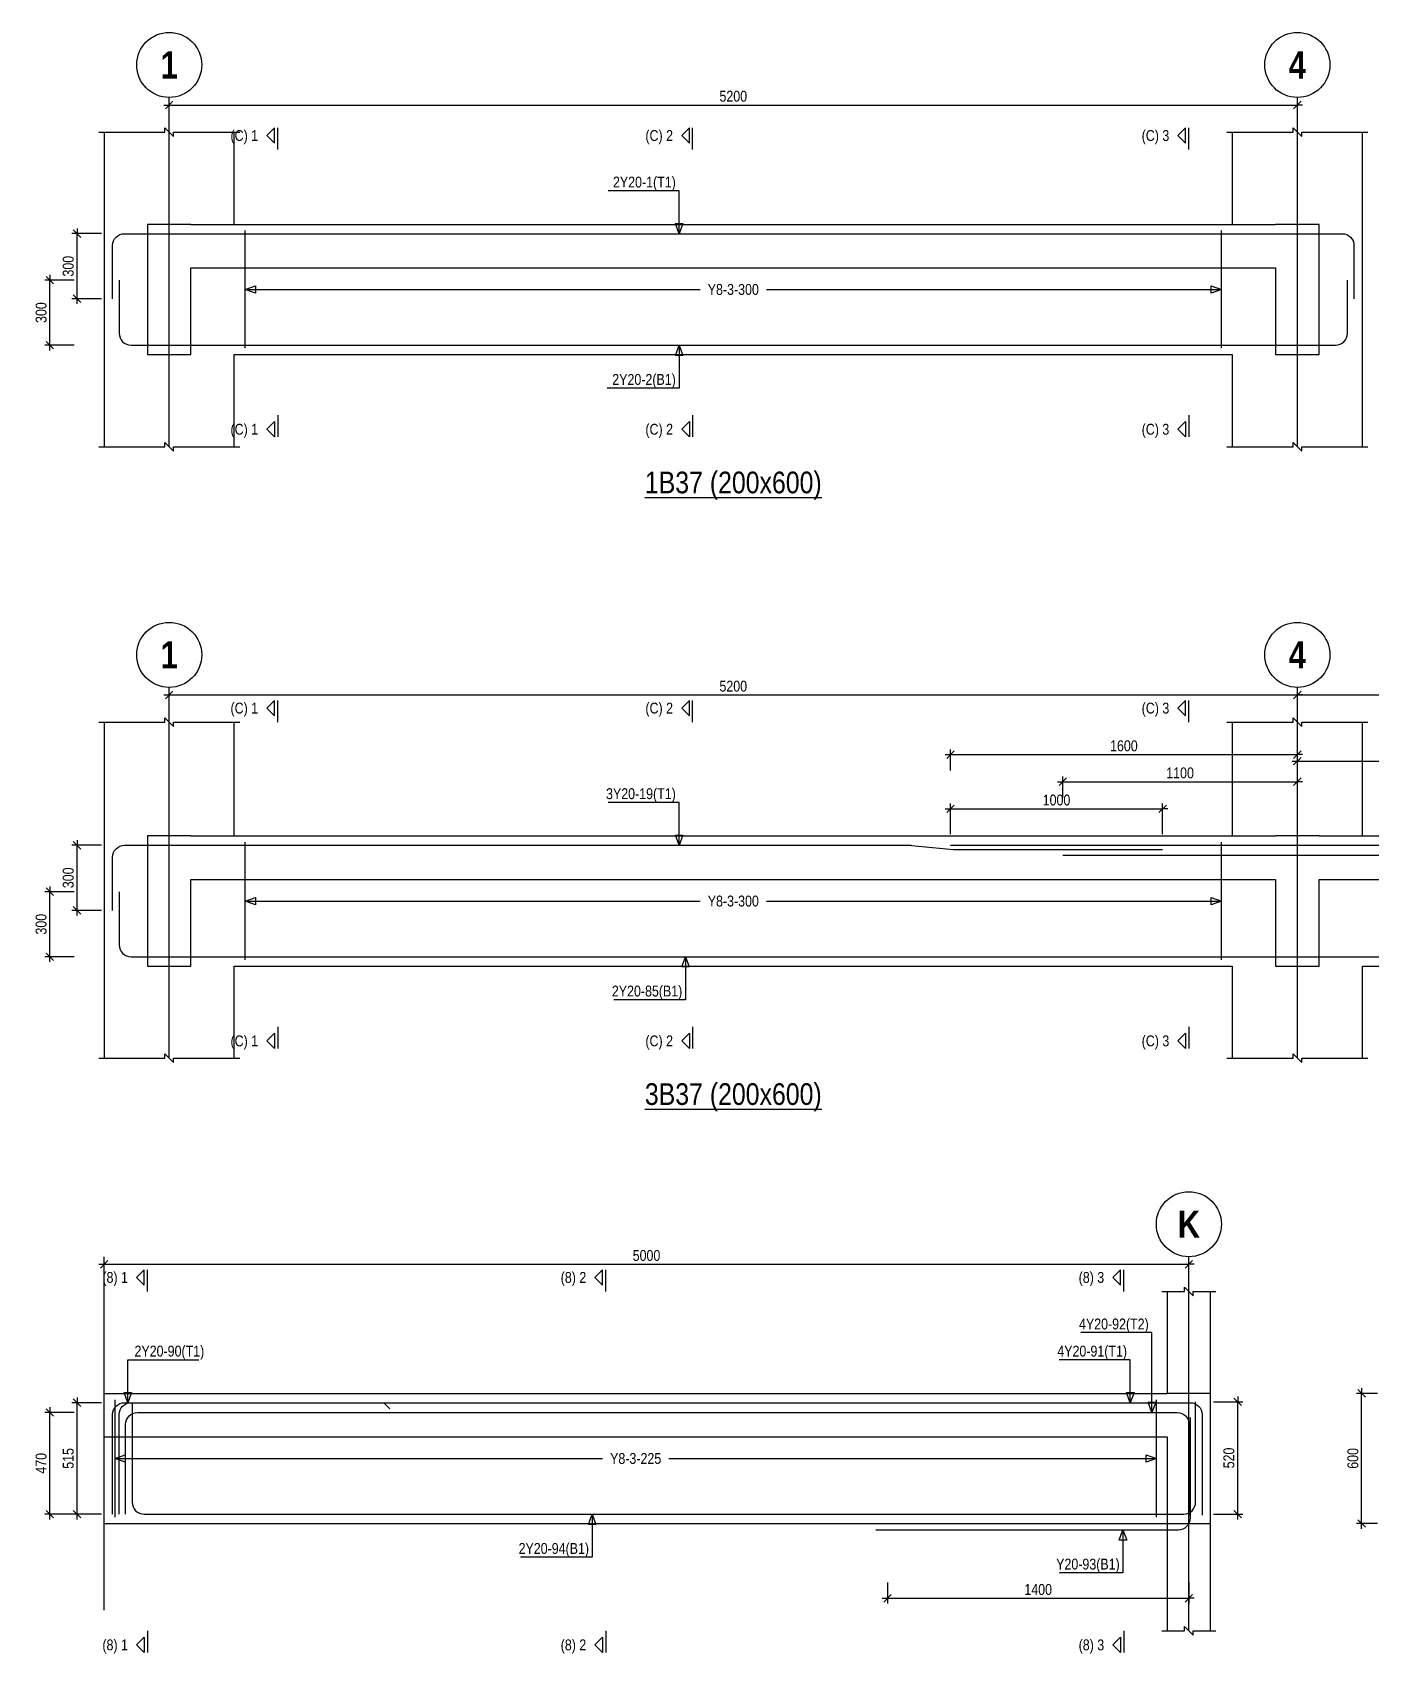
# Model space of a CAD drawing. Extents: x 0 to 206258, y -403073 to 0.
# Drawn here: x 12479 to 24815, y -348714 to -333764 of the extents above; entities that cross this region are included whole.
import ezdxf
from ezdxf.enums import TextEntityAlignment as Align
from ezdxf.lldxf.tags import DXFTag

# ---------------------------------------------------------------- set-up
doc = ezdxf.new("R2010")
doc.units = 0
doc.header["$LTSCALE"] = 1000
for name, color, linetype in [('Axis Circle(Dir 2)', 150, 'Continuous'), ('Axis Label(Dir 1)', 7, 'Continuous'), ('Axis Line(Dir 2)', 150, 'CENTER2'), ('Break Line', 5, 'Continuous'), ('Dimension Line', 5, 'Continuous'), ('Front Elevation Line', 40, 'Continuous'), ('Leader Line', 5, 'Continuous'), ('Link Line', 3, 'Continuous'), ('Rebar Kink', 4, 'Continuous'), ('Rebar Label', 6, 'Continuous'), ('Rebar Line', 7, 'Continuous'), ('Section Label', 1, 'Continuous'), ('Section Line', 1, 'Continuous'), ('Top Rebar Label', 6, 'Continuous'), ('Top Rebar Line', 7, 'Continuous')]:
    doc.layers.add(name, color=color, linetype=linetype)
for name, color, linetype, true_color in [('Back Elevation Line', 191, 'HIDDEN2', 0xd4aaff), ('Beam Label(D)', 94, 'Continuous', 0x008100), ('Beam Line(D)', 112, 'Continuous', 0x00bd5e), ('Link Label', 94, 'Continuous', 0x008100)]:
    doc.layers.add(name, color=color, linetype=linetype, true_color=true_color)
doc.styles.add('Axis Label(Dir 1)', font='ARIALNB.TTF', dxfattribs={"height": 250})
doc.styles.add('Beam Label(D)', font='ARIALN.TTF', dxfattribs={"height": 200})
doc.styles.add('Dimension Text', font='ARIALN.TTF', dxfattribs={"height": 100})
doc.styles.add('Link Label', font='ARIALN.TTF', dxfattribs={"height": 100})
doc.styles.add('Rebar Label', font='ARIALN.TTF', dxfattribs={"height": 100})
doc.styles.add('Section Label', font='ARIALN.TTF', dxfattribs={"height": 100})
doc.styles.add('Top Rebar Label', font='ARIALN.TTF', dxfattribs={"height": 100})
tags = doc.linetypes.add('CENTER2', pattern=[1.125, 0.75, -0.125, 0.125, -0.125]).pattern_tags.tags
tags[10:11] = [DXFTag(74, 4), DXFTag(75, 0), DXFTag(340, '0'), DXFTag(46, 0.0), DXFTag(50, 0.0), DXFTag(44, 0.0), DXFTag(45, 0.0)]
tags[8:9] = [DXFTag(74, 4), DXFTag(75, 0), DXFTag(340, '0'), DXFTag(46, 0.0), DXFTag(50, 0.0), DXFTag(44, 0.0), DXFTag(45, 0.0)]
tags[6:7] = [DXFTag(74, 4), DXFTag(75, 0), DXFTag(340, '0'), DXFTag(46, 0.0), DXFTag(50, 0.0), DXFTag(44, 0.0), DXFTag(45, 0.0)]
tags[4:5] = [DXFTag(74, 4), DXFTag(75, 0), DXFTag(340, '0'), DXFTag(46, 0.0), DXFTag(50, 0.0), DXFTag(44, 0.0), DXFTag(45, 0.0)]
tags = doc.linetypes.add('HIDDEN2', pattern=[0.1875, 0.125, -0.0625]).pattern_tags.tags
tags[6:7] = [DXFTag(74, 4), DXFTag(75, 0), DXFTag(340, '0'), DXFTag(46, 0.0), DXFTag(50, 0.0), DXFTag(44, 0.0), DXFTag(45, 0.0)]
tags[4:5] = [DXFTag(74, 4), DXFTag(75, 0), DXFTag(340, '0'), DXFTag(46, 0.0), DXFTag(50, 0.0), DXFTag(44, 0.0), DXFTag(45, 0.0)]
doc.dimstyles.new('BEAM', dxfattribs={"dimtxt": 100, "dimasz": 30, "dimexe": 48.3, "dimexo": 103.5, "dimgap": 30, "dimtad": 1, "dimtoh": 1, "dimdec": 1, "dimlfac": 0.5, "dimdsep": 46, "dimtxsty": 'Dimension Text', "dimblk": 'PCDIM_TICK', "dimcen": 0.09, "dimclrd": 5, "dimclre": 5, "dimclrt": 5, "dimadec": 1, "dimazin": 0, "dimtp": 1, "dimtm": 1, "dimtfac": 1, "dimtdec": 4, "dimtofl": 0, "dimtmove": 0, "dimatfit": 3, "dimfxl": 1, "dimtolj": 1, "dimtzin": 0, "dimarcsym": 0})

# ---------------------------------------------------------------- blocks, each defined once
blk = doc.blocks.new('PCDIM_TICK')
at = {"layer": 'Dimension Line', "color": 0, "transparency": 33554687}
for p, q in [((1.15, 1.15), (-1.15, -1.15)), ((1.61, 0), (0, 0))]:
    blk.add_line(p, q, dxfattribs=at)
blk = doc.blocks.new('*U4024')
at = {"layer": 'Dimension Line', "color": 5, "true_color": 0x0000ff, "transparency": 16777216}
for p, q in [((13115, -335620), (12842, -335620)), ((12890, -336220), (12890, -335620)), ((13115, -336220), (12842, -336220))]:
    blk.add_line(p, q, dxfattribs=at)
at = {"layer": 'Dimension Line', "color": 5, "true_color": 0x0000ff, "transparency": 16777216, "xscale": 30, "yscale": 30}
for p, rotation in [((12890, -335620), 89.99999999999447), ((12890, -336220), 269.9999999999834)]:
    blk.add_blockref('PCDIM_TICK', p, dxfattribs=dict(at, rotation=rotation))
at = {"layer": 'Dimension Line', "color": 5, "true_color": 0x0000ff, "transparency": 16777216, "insert": (12860, -335920), "char_height": 100, "width": 181.5, "attachment_point": 8, "rotation": 90, "style": 'Dimension Text'}
blk.add_mtext('300', dxfattribs=at)
blk = doc.blocks.new('*U4025')
at = {"layer": 'Dimension Line', "color": 5, "true_color": 0x0000ff, "transparency": 16777216}
for p, q in [((12865, -336048), (12592, -336048)), ((12640, -336648), (12640, -336048)), ((12865, -336648), (12592, -336648))]:
    blk.add_line(p, q, dxfattribs=at)
at = {"layer": 'Dimension Line', "color": 5, "true_color": 0x0000ff, "transparency": 16777216, "xscale": 30, "yscale": 30}
for p, rotation in [((12640, -336048), 89.99999999999447), ((12640, -336648), 269.9999999999834)]:
    blk.add_blockref('PCDIM_TICK', p, dxfattribs=dict(at, rotation=rotation))
at = {"layer": 'Dimension Line', "color": 5, "true_color": 0x0000ff, "transparency": 16777216, "insert": (12610, -336348), "char_height": 100, "width": 181.5, "attachment_point": 8, "rotation": 90, "style": 'Dimension Text'}
blk.add_mtext('300', dxfattribs=at)
blk = doc.blocks.new('*U4026')
at = {"layer": 'Dimension Line', "color": 5, "true_color": 0x0000ff, "transparency": 16777216}
for p, q in [((13740, -334581), (13740, -334386)), ((24140, -334581), (24140, -334386)), ((13740, -334434), (24140, -334434))]:
    blk.add_line(p, q, dxfattribs=at)
at = {"layer": 'Dimension Line', "color": 5, "true_color": 0x0000ff, "transparency": 16777216, "xscale": 30, "yscale": 30, "rotation": 180.0000000000004}
blk.add_blockref('PCDIM_TICK', (13740, -334434), dxfattribs=at)
at = {"layer": 'Dimension Line', "color": 5, "true_color": 0x0000ff, "transparency": 16777216, "xscale": 30, "yscale": 30}
blk.add_blockref('PCDIM_TICK', (24140, -334434), dxfattribs=at)
at = {"layer": 'Dimension Line', "color": 5, "true_color": 0x0000ff, "transparency": 16777216, "insert": (18940, -334404), "char_height": 100, "width": 245.98, "attachment_point": 8, "style": 'Dimension Text'}
blk.add_mtext('5200', dxfattribs=at)
blk = doc.blocks.new('*U4080')
at = {"layer": 'Dimension Line', "color": 5, "true_color": 0x0000ff, "transparency": 16777216}
for p, q in [((20942, -341157), (20942, -340876)), ((20942, -340924), (22898, -340924)), ((22898, -341157), (22898, -340876))]:
    blk.add_line(p, q, dxfattribs=at)
at = {"layer": 'Dimension Line', "color": 5, "true_color": 0x0000ff, "transparency": 16777216, "xscale": 30, "yscale": 30, "rotation": 180.0000000000004}
blk.add_blockref('PCDIM_TICK', (20942, -340924), dxfattribs=at)
at = {"layer": 'Dimension Line', "color": 5, "true_color": 0x0000ff, "transparency": 16777216, "xscale": 30, "yscale": 30}
blk.add_blockref('PCDIM_TICK', (22898, -340924), dxfattribs=at)
at = {"layer": 'Dimension Line', "color": 5, "true_color": 0x0000ff, "transparency": 16777216, "insert": (21920, -340894), "char_height": 100, "width": 238.4, "attachment_point": 8, "style": 'Dimension Text'}
blk.add_mtext('1000', dxfattribs=at)
blk = doc.blocks.new('*U4081')
at = {"layer": 'Dimension Line', "color": 5, "true_color": 0x0000ff, "transparency": 16777216}
for p, q in [((21978, -340821), (21978, -340626)), ((21978, -340674), (24140, -340674)), ((24140, -340821), (24140, -340626))]:
    blk.add_line(p, q, dxfattribs=at)
at = {"layer": 'Dimension Line', "color": 5, "true_color": 0x0000ff, "transparency": 16777216, "xscale": 30, "yscale": 30, "rotation": 180.0000000000004}
blk.add_blockref('PCDIM_TICK', (21978, -340674), dxfattribs=at)
at = {"layer": 'Dimension Line', "color": 5, "true_color": 0x0000ff, "transparency": 16777216, "xscale": 30, "yscale": 30}
blk.add_blockref('PCDIM_TICK', (24140, -340674), dxfattribs=at)
at = {"layer": 'Dimension Line', "color": 5, "true_color": 0x0000ff, "transparency": 16777216, "insert": (23059, -340644), "char_height": 100, "width": 238.4, "attachment_point": 8, "style": 'Dimension Text'}
blk.add_mtext('1100', dxfattribs=at)
blk = doc.blocks.new('*U4082')
at = {"layer": 'Dimension Line', "color": 5, "true_color": 0x0000ff, "transparency": 16777216}
for p, q in [((20942, -340571), (20942, -340376)), ((24140, -340571), (24140, -340376)), ((20942, -340424), (24140, -340424))]:
    blk.add_line(p, q, dxfattribs=at)
at = {"layer": 'Dimension Line', "color": 5, "true_color": 0x0000ff, "transparency": 16777216, "xscale": 30, "yscale": 30, "rotation": 180.0000000000004}
blk.add_blockref('PCDIM_TICK', (20942, -340424), dxfattribs=at)
at = {"layer": 'Dimension Line', "color": 5, "true_color": 0x0000ff, "transparency": 16777216, "xscale": 30, "yscale": 30}
blk.add_blockref('PCDIM_TICK', (24140, -340424), dxfattribs=at)
at = {"layer": 'Dimension Line', "color": 5, "true_color": 0x0000ff, "transparency": 16777216, "insert": (22541, -340394), "char_height": 100, "width": 238.4, "attachment_point": 8, "style": 'Dimension Text'}
blk.add_mtext('1600', dxfattribs=at)
blk = doc.blocks.new('*U4083')
at = {"layer": 'Dimension Line', "color": 5, "true_color": 0x0000ff, "transparency": 16777216}
for p, q in [((13115, -341260), (12842, -341260)), ((12890, -341860), (12890, -341260)), ((13115, -341860), (12842, -341860))]:
    blk.add_line(p, q, dxfattribs=at)
at = {"layer": 'Dimension Line', "color": 5, "true_color": 0x0000ff, "transparency": 16777216, "xscale": 30, "yscale": 30}
for p, rotation in [((12890, -341260), 89.99999999999447), ((12890, -341860), 269.9999999999834)]:
    blk.add_blockref('PCDIM_TICK', p, dxfattribs=dict(at, rotation=rotation))
at = {"layer": 'Dimension Line', "color": 5, "true_color": 0x0000ff, "transparency": 16777216, "insert": (12860, -341560), "char_height": 100, "width": 181.5, "attachment_point": 8, "rotation": 90, "style": 'Dimension Text'}
blk.add_mtext('300', dxfattribs=at)
blk = doc.blocks.new('*U4084')
at = {"layer": 'Dimension Line', "color": 5, "true_color": 0x0000ff, "transparency": 16777216}
for p, q in [((12865, -341688), (12592, -341688)), ((12640, -342288), (12640, -341688)), ((12865, -342288), (12592, -342288))]:
    blk.add_line(p, q, dxfattribs=at)
at = {"layer": 'Dimension Line', "color": 5, "true_color": 0x0000ff, "transparency": 16777216, "xscale": 30, "yscale": 30}
for p, rotation in [((12640, -341688), 89.99999999999447), ((12640, -342288), 269.9999999999834)]:
    blk.add_blockref('PCDIM_TICK', p, dxfattribs=dict(at, rotation=rotation))
at = {"layer": 'Dimension Line', "color": 5, "true_color": 0x0000ff, "transparency": 16777216, "insert": (12610, -341988), "char_height": 100, "width": 181.5, "attachment_point": 8, "rotation": 90, "style": 'Dimension Text'}
blk.add_mtext('300', dxfattribs=at)
blk = doc.blocks.new('*U4085')
at = {"layer": 'Dimension Line', "color": 5, "true_color": 0x0000ff, "transparency": 16777216}
for p, q in [((13740, -340021), (13740, -339826)), ((13740, -339874), (24140, -339874)), ((24140, -340021), (24140, -339826))]:
    blk.add_line(p, q, dxfattribs=at)
at = {"layer": 'Dimension Line', "color": 5, "true_color": 0x0000ff, "transparency": 16777216, "xscale": 30, "yscale": 30, "rotation": 180.0000000000004}
blk.add_blockref('PCDIM_TICK', (13740, -339874), dxfattribs=at)
at = {"layer": 'Dimension Line', "color": 5, "true_color": 0x0000ff, "transparency": 16777216, "xscale": 30, "yscale": 30}
blk.add_blockref('PCDIM_TICK', (24140, -339874), dxfattribs=at)
at = {"layer": 'Dimension Line', "color": 5, "true_color": 0x0000ff, "transparency": 16777216, "insert": (18940, -339844), "char_height": 100, "width": 245.98, "attachment_point": 8, "style": 'Dimension Text'}
blk.add_mtext('5200', dxfattribs=at)
blk = doc.blocks.new('*U4098')
at = {"layer": 'Dimension Line', "color": 5, "true_color": 0x0000ff, "transparency": 16777216}
for p, q in [((24140, -340631), (24140, -340436)), ((24140, -340484), (26258, -340484)), ((26258, -340631), (26258, -340436))]:
    blk.add_line(p, q, dxfattribs=at)
at = {"layer": 'Dimension Line', "color": 5, "true_color": 0x0000ff, "transparency": 16777216, "xscale": 30, "yscale": 30, "rotation": 180.0000000000004}
blk.add_blockref('PCDIM_TICK', (24140, -340484), dxfattribs=at)
at = {"layer": 'Dimension Line', "color": 5, "true_color": 0x0000ff, "transparency": 16777216, "xscale": 30, "yscale": 30}
blk.add_blockref('PCDIM_TICK', (26258, -340484), dxfattribs=at)
at = {"layer": 'Dimension Line', "color": 5, "true_color": 0x0000ff, "transparency": 16777216, "insert": (25199, -340454), "char_height": 100, "width": 238.4, "attachment_point": 8, "style": 'Dimension Text'}
blk.add_mtext('1100', dxfattribs=at)
blk = doc.blocks.new('*U4099')
at = {"layer": 'Dimension Line', "color": 5, "true_color": 0x0000ff, "transparency": 16777216}
for p, q in [((24140, -340021), (24140, -339826)), ((24140, -339874), (27740, -339874)), ((27740, -340021), (27740, -339826))]:
    blk.add_line(p, q, dxfattribs=at)
at = {"layer": 'Dimension Line', "color": 5, "true_color": 0x0000ff, "transparency": 16777216, "xscale": 30, "yscale": 30, "rotation": 180.0000000000004}
blk.add_blockref('PCDIM_TICK', (24140, -339874), dxfattribs=at)
at = {"layer": 'Dimension Line', "color": 5, "true_color": 0x0000ff, "transparency": 16777216, "xscale": 30, "yscale": 30}
blk.add_blockref('PCDIM_TICK', (27740, -339874), dxfattribs=at)
at = {"layer": 'Dimension Line', "color": 5, "true_color": 0x0000ff, "transparency": 16777216, "insert": (25940, -339844), "char_height": 100, "width": 238.4, "attachment_point": 8, "style": 'Dimension Text'}
blk.add_mtext('1800', dxfattribs=at)
blk = doc.blocks.new('*U4144')
at = {"layer": 'Dimension Line', "color": 5, "true_color": 0x0000ff, "transparency": 16777216}
for p, q in [((20362, -348058), (20362, -348253)), ((23140, -348058), (23140, -348253)), ((20362, -348204), (23140, -348204))]:
    blk.add_line(p, q, dxfattribs=at)
at = {"layer": 'Dimension Line', "color": 5, "true_color": 0x0000ff, "transparency": 16777216, "xscale": 30, "yscale": 30, "rotation": 180.0000000000004}
blk.add_blockref('PCDIM_TICK', (20362, -348204), dxfattribs=at)
at = {"layer": 'Dimension Line', "color": 5, "true_color": 0x0000ff, "transparency": 16777216, "xscale": 30, "yscale": 30}
blk.add_blockref('PCDIM_TICK', (23140, -348204), dxfattribs=at)
at = {"layer": 'Dimension Line', "color": 5, "true_color": 0x0000ff, "transparency": 16777216, "insert": (21751, -348174), "char_height": 100, "width": 238.4, "attachment_point": 8, "style": 'Dimension Text'}
blk.add_mtext('1400', dxfattribs=at)
blk = doc.blocks.new('*U4145')
at = {"layer": 'Dimension Line', "color": 5, "true_color": 0x0000ff, "transparency": 16777216}
for p, q in [((13115, -346400), (12842, -346400)), ((12890, -347428), (12890, -346400)), ((13115, -347428), (12842, -347428))]:
    blk.add_line(p, q, dxfattribs=at)
at = {"layer": 'Dimension Line', "color": 5, "true_color": 0x0000ff, "transparency": 16777216, "xscale": 30, "yscale": 30}
for p, rotation in [((12890, -346400), 89.99999999999447), ((12890, -347428), 269.9999999999834)]:
    blk.add_blockref('PCDIM_TICK', p, dxfattribs=dict(at, rotation=rotation))
at = {"layer": 'Dimension Line', "color": 5, "true_color": 0x0000ff, "transparency": 16777216, "insert": (12860, -346914), "char_height": 100, "width": 182.37, "attachment_point": 8, "rotation": 90, "style": 'Dimension Text'}
blk.add_mtext('515', dxfattribs=at)
blk = doc.blocks.new('*U4146')
at = {"layer": 'Dimension Line', "color": 5, "true_color": 0x0000ff, "transparency": 16777216}
for p, q in [((12865, -346490), (12592, -346490)), ((12640, -347428), (12640, -346490)), ((12865, -347428), (12592, -347428))]:
    blk.add_line(p, q, dxfattribs=at)
at = {"layer": 'Dimension Line', "color": 5, "true_color": 0x0000ff, "transparency": 16777216, "xscale": 30, "yscale": 30}
for p, rotation in [((12640, -346490), 89.99999999999447), ((12640, -347428), 269.9999999999834)]:
    blk.add_blockref('PCDIM_TICK', p, dxfattribs=dict(at, rotation=rotation))
at = {"layer": 'Dimension Line', "color": 5, "true_color": 0x0000ff, "transparency": 16777216, "insert": (12610, -346959), "char_height": 100, "width": 184.72, "attachment_point": 8, "rotation": 90, "style": 'Dimension Text'}
blk.add_mtext('470', dxfattribs=at)
blk = doc.blocks.new('*U4147')
at = {"layer": 'Dimension Line', "color": 5, "true_color": 0x0000ff, "transparency": 16777216}
for p, q in [((23366, -346392), (23638, -346392)), ((23590, -347428), (23590, -346392)), ((23366, -347428), (23638, -347428))]:
    blk.add_line(p, q, dxfattribs=at)
at = {"layer": 'Dimension Line', "color": 5, "true_color": 0x0000ff, "transparency": 16777216, "xscale": 30, "yscale": 30}
for p, rotation in [((23590, -346392), 89.99999999999447), ((23590, -347428), 269.9999999999834)]:
    blk.add_blockref('PCDIM_TICK', p, dxfattribs=dict(at, rotation=rotation))
at = {"layer": 'Dimension Line', "color": 5, "true_color": 0x0000ff, "transparency": 16777216, "insert": (23560, -346910), "char_height": 100, "width": 181.5, "attachment_point": 8, "rotation": 90, "style": 'Dimension Text'}
blk.add_mtext('520', dxfattribs=at)
blk = doc.blocks.new('*U4148')
at = {"layer": 'Dimension Line', "color": 5, "true_color": 0x0000ff, "transparency": 16777216}
for p, q in [((13140, -345271), (13140, -345076)), ((13140, -345124), (23140, -345124)), ((23140, -345271), (23140, -345076))]:
    blk.add_line(p, q, dxfattribs=at)
at = {"layer": 'Dimension Line', "color": 5, "true_color": 0x0000ff, "transparency": 16777216, "xscale": 30, "yscale": 30, "rotation": 180.0000000000004}
blk.add_blockref('PCDIM_TICK', (13140, -345124), dxfattribs=at)
at = {"layer": 'Dimension Line', "color": 5, "true_color": 0x0000ff, "transparency": 16777216, "xscale": 30, "yscale": 30}
blk.add_blockref('PCDIM_TICK', (23140, -345124), dxfattribs=at)
at = {"layer": 'Dimension Line', "color": 5, "true_color": 0x0000ff, "transparency": 16777216, "insert": (18140, -345094), "char_height": 100, "width": 245.98, "attachment_point": 8, "style": 'Dimension Text'}
blk.add_mtext('5000', dxfattribs=at)
blk = doc.blocks.new('*U4150')
at = {"layer": 'Dimension Line', "color": 5, "true_color": 0x0000ff, "transparency": 16777216}
for p, q in [((24880, -346314), (24685, -346314)), ((24733, -347514), (24733, -346314)), ((24880, -347514), (24685, -347514))]:
    blk.add_line(p, q, dxfattribs=at)
at = {"layer": 'Dimension Line', "color": 5, "true_color": 0x0000ff, "transparency": 16777216, "xscale": 30, "yscale": 30}
for p, rotation in [((24733, -346314), 89.99999999999447), ((24733, -347514), 269.9999999999834)]:
    blk.add_blockref('PCDIM_TICK', p, dxfattribs=dict(at, rotation=rotation))
at = {"layer": 'Dimension Line', "color": 5, "true_color": 0x0000ff, "transparency": 16777216, "insert": (24703, -346914), "char_height": 100, "width": 181.97, "attachment_point": 8, "rotation": 90, "style": 'Dimension Text'}
blk.add_mtext('600', dxfattribs=at)

msp = doc.modelspace()

# ---------------------------------------------------------------- linework, layer by layer
at = {"layer": 'Axis Circle(Dir 2)', "transparency": 33554687}
for centre in [(13740.146, -334064.284), (24140.146, -334064.284), (13740.146, -339504.284), (24140.146, -339504.284), (23140.146, -344754.284)]:
    msp.add_circle(centre, 300, dxfattribs=at)
at = {"layer": 'Axis Line(Dir 2)', "transparency": 33554687}
for points in [[(13740.146, -337584.284), (13740.146, -334364.284)], [(24140.146, -337584.284), (24140.146, -334364.284)], [(13740.146, -343224.284), (13740.146, -339804.284)], [(24140.146, -343224.284), (24140.146, -339804.284)], [(13140.146, -348314.284), (13140.146, -345054.284)], [(23140.146, -348504.284), (23140.146, -345054.284)]]:
    msp.add_lwpolyline(points, dxfattribs=at)
at = {"layer": 'Back Elevation Line', "transparency": 33554687}
for points in [[(13940.146, -335534.284), (13540.146, -335534.284)], [(13540.146, -335534.284), (13540.146, -336734.284)], [(13940.146, -335534.284), (23940.146, -335534.284)], [(24340.146, -335534.284), (23940.146, -335534.284)], [(24340.146, -336734.284), (24340.146, -335534.284)], [(13940.146, -336734.284), (13940.146, -335934.284)], [(13940.146, -335934.284), (23940.146, -335934.284)], [(23940.146, -335934.284), (23940.146, -336734.284)], [(13540.146, -336734.284), (13940.146, -336734.284)], [(23940.146, -336734.284), (24340.146, -336734.284)], [(13940.146, -341174.284), (13540.146, -341174.284)], [(13540.146, -341174.284), (13540.146, -342374.284)], [(13940.146, -341174.284), (23940.146, -341174.284)], [(24340.146, -341174.284), (23940.146, -341174.284)], [(24340.146, -341174.284), (27540.146, -341174.284)], [(13940.146, -342374.284), (13940.146, -341574.284)], [(13940.146, -341574.284), (23940.146, -341574.284)], [(23940.146, -341574.284), (23940.146, -342374.284)], [(24340.146, -342374.284), (24340.146, -341574.284)], [(24340.146, -341574.284), (27540.146, -341574.284)], [(13540.146, -342374.284), (13940.146, -342374.284)], [(23940.146, -342374.284), (24340.146, -342374.284)], [(13140.146, -346714.284), (13140.146, -346314.284), (22940.146, -346314.284)], [(23340.146, -346314.284), (22940.146, -346314.284)], [(23340.146, -347514.284), (23340.146, -346314.284)], [(13140.146, -346714.284), (22940.146, -346714.284)], [(22940.146, -346714.284), (22940.146, -347514.284)], [(22940.146, -347514.284), (23340.146, -347514.284)]]:
    msp.add_lwpolyline(points, dxfattribs=at)
at = {"layer": 'Beam Line(D)', "transparency": 33554687}
for points in [[(13140.146, -334684.284), (13140.146, -335534.284)], [(14340.146, -335534.284), (14340.146, -334684.284)], [(23540.146, -334684.284), (23540.146, -335534.284)], [(24740.146, -335534.284), (24740.146, -334684.284)], [(13140.146, -335534.284), (13140.146, -337584.284)], [(14340.146, -335534.284), (23540.146, -335534.284)], [(24740.146, -337584.284), (24740.146, -335534.284)], [(14340.146, -337584.284), (14340.146, -336734.284)], [(14340.146, -336734.284), (23540.146, -336734.284)], [(23540.146, -336734.284), (23540.146, -337584.284)], [(13140.146, -340124.284), (13140.146, -341174.284)], [(14340.146, -341174.284), (14340.146, -340124.284)], [(23540.146, -340124.284), (23540.146, -341174.284)], [(24740.146, -341174.284), (24740.146, -340124.284)], [(13140.146, -341174.284), (13140.146, -343224.284)], [(14340.146, -341174.284), (23540.146, -341174.284)], [(24740.146, -341174.284), (27540.146, -341174.284)], [(14340.146, -343224.284), (14340.146, -342374.284)], [(14340.146, -342374.284), (23540.146, -342374.284)], [(23540.146, -342374.284), (23540.146, -343224.284)], [(24740.146, -343224.284), (24740.146, -342374.284)], [(24740.146, -342374.284), (27540.146, -342374.284)], [(22940.146, -345374.284), (22940.146, -346314.284)], [(23340.146, -346314.284), (23340.146, -345374.284)], [(13140.146, -346314.284), (22940.146, -346314.284)], [(13140.146, -347514.284), (13140.146, -346314.284)], [(23340.146, -348504.284), (23340.146, -346314.284)], [(13140.146, -347514.284), (22940.146, -347514.284)], [(22940.146, -347514.284), (22940.146, -348504.284)]]:
    msp.add_lwpolyline(points, dxfattribs=at)
at = {"layer": 'Break Line', "transparency": 33554687}
for points in [[(13090.146, -334684.284), (13700.146, -334684.284), (13700.146, -334644.284), (13780.146, -334724.284), (13780.146, -334684.284), (14390.146, -334684.284)], [(23490.146, -334684.284), (24100.146, -334684.284), (24100.146, -334644.284), (24180.146, -334724.284), (24180.146, -334684.284), (24790.146, -334684.284)], [(13090.146, -337584.284), (13700.146, -337584.284), (13700.146, -337544.284), (13780.146, -337624.284), (13780.146, -337584.284), (14390.146, -337584.284)], [(23490.146, -337584.284), (24100.146, -337584.284), (24100.146, -337544.284), (24180.146, -337624.284), (24180.146, -337584.284), (24790.146, -337584.284)], [(13090.146, -340124.284), (13700.146, -340124.284), (13700.146, -340084.284), (13780.146, -340164.284), (13780.146, -340124.284), (14390.146, -340124.284)], [(23490.146, -340124.284), (24100.146, -340124.284), (24100.146, -340084.284), (24180.146, -340164.284), (24180.146, -340124.284), (24790.146, -340124.284)], [(13090.146, -343224.284), (13700.146, -343224.284), (13700.146, -343184.284), (13780.146, -343264.284), (13780.146, -343224.284), (14390.146, -343224.284)], [(23490.146, -343224.284), (24100.146, -343224.284), (24100.146, -343184.284), (24180.146, -343264.284), (24180.146, -343224.284), (24790.146, -343224.284)], [(22890.146, -345374.284), (23100.146, -345374.284), (23100.146, -345334.284), (23180.146, -345414.284), (23180.146, -345374.284), (23390.146, -345374.284)], [(22890.146, -348504.284), (23100.146, -348504.284), (23100.146, -348464.284), (23180.146, -348544.284), (23180.146, -348504.284), (23390.146, -348504.284)]]:
    msp.add_lwpolyline(points, dxfattribs=at)
at = {"layer": 'Front Elevation Line', "transparency": 33554687}
for points in [[(13940.146, -335534.284), (13540.146, -335534.284)], [(13540.146, -335534.284), (13540.146, -336734.284)], [(13940.146, -335534.284), (23940.146, -335534.284)], [(24340.146, -335534.284), (23940.146, -335534.284)], [(24340.146, -336734.284), (24340.146, -335534.284)], [(13940.146, -336734.284), (13940.146, -335934.284)], [(13940.146, -335934.284), (23940.146, -335934.284)], [(23940.146, -335934.284), (23940.146, -336734.284)], [(13540.146, -336734.284), (13940.146, -336734.284)], [(23940.146, -336734.284), (24340.146, -336734.284)], [(13940.146, -341174.284), (13540.146, -341174.284)], [(13540.146, -341174.284), (13540.146, -342374.284)], [(13940.146, -341174.284), (23940.146, -341174.284)], [(24340.146, -341174.284), (23940.146, -341174.284)], [(24340.146, -341174.284), (27540.146, -341174.284)], [(13940.146, -342374.284), (13940.146, -341574.284)], [(13940.146, -341574.284), (23940.146, -341574.284)], [(23940.146, -341574.284), (23940.146, -342374.284)], [(24340.146, -342374.284), (24340.146, -341574.284)], [(24340.146, -341574.284), (27540.146, -341574.284)], [(13540.146, -342374.284), (13940.146, -342374.284)], [(23940.146, -342374.284), (24340.146, -342374.284)]]:
    msp.add_lwpolyline(points, dxfattribs=at)
at = {"layer": 'Leader Line', "transparency": 33554687}
for points in [[(18440.145, -335620.284), (18440.146, -335224.284), (17785.154, -335224.284)], [(18405.943, -335526.314), (18474.347, -335526.314), (18440.145, -335620.284), (18405.943, -335526.314)], [(14440.146, -336134.284), (14534.115, -336100.082), (14534.115, -336168.486), (14440.146, -336134.284), (18635.502, -336134.284)], [(19244.79, -336134.284), (23440.146, -336134.284), (23346.176, -336168.486), (23346.176, -336100.082), (23440.146, -336134.284)], [(18440.145, -336648.284), (18440.146, -337044.284), (17777.472, -337044.284)], [(18474.347, -336742.253), (18405.943, -336742.253), (18440.145, -336648.284), (18474.347, -336742.253)], [(18440.145, -341260.284), (18440.146, -340864.284), (17785.154, -340864.284)], [(18405.943, -341166.314), (18474.347, -341166.314), (18440.145, -341260.284), (18405.943, -341166.314)], [(14440.146, -341774.284), (14534.115, -341740.082), (14534.115, -341808.486), (14440.146, -341774.284), (18635.502, -341774.284)], [(19244.79, -341774.284), (23440.146, -341774.284), (23346.176, -341808.486), (23346.176, -341740.082), (23440.146, -341774.284)], [(18500.145, -342288.284), (18500.146, -342684.284), (17837.472, -342684.284)], [(18534.347, -342382.253), (18465.943, -342382.253), (18500.145, -342288.284), (18534.347, -342382.253)], [(22800.146, -346490.284), (22800.146, -345754.284), (22145.155, -345754.284)], [(13358.146, -346400.284), (13358.146, -346004.284), (14013.137, -346004.284)], [(22600.146, -346400.284), (22600.146, -346004.284), (21945.155, -346004.284)], [(13323.944, -346306.314), (13392.348, -346306.314), (13358.146, -346400.284), (13323.944, -346306.314)], [(22565.944, -346306.314), (22634.348, -346306.314), (22600.146, -346400.284), (22565.944, -346306.314)], [(22765.944, -346396.314), (22834.348, -346396.314), (22800.146, -346490.284), (22765.944, -346396.314)], [(13240.146, -346914.284), (13334.115, -346880.082), (13334.115, -346948.486), (13240.146, -346914.284), (17735.502, -346914.284)], [(18344.79, -346914.284), (22840.146, -346914.284), (22746.176, -346948.486), (22746.176, -346880.082), (22840.146, -346914.284)], [(17640.146, -347428.284), (17640.146, -347824.284), (16977.472, -347824.284)], [(17674.348, -347522.253), (17605.944, -347522.253), (17640.146, -347428.284), (17674.348, -347522.253)], [(22532.423, -347572.491), (22532.423, -347968.491), (21946.117, -347968.491)], [(22566.625, -347666.46), (22498.221, -347666.46), (22532.423, -347572.491), (22566.625, -347666.46)]]:
    msp.add_lwpolyline(points, dxfattribs=at)
at = {"layer": 'Link Line', "transparency": 33554687}
for p, q in [((14440.146, -336676.284), (14440.146, -335592.284)), ((23440.146, -336676.284), (23440.146, -335592.284)), ((14440.146, -342316.284), (14440.146, -341232.284)), ((23440.146, -342316.284), (23440.146, -341232.284)), ((13240.146, -347456.284), (13240.146, -346372.284)), ((22840.146, -347456.284), (22840.146, -346372.284))]:
    msp.add_line(p, q, dxfattribs=at)
at = {"layer": 'Rebar Kink', "transparency": 33554687}
msp.add_line((15774.714, -346456.852), (15718.146, -346400.284), dxfattribs=at)
at = {"layer": 'Rebar Line', "transparency": 33554687}
for points in [[(13278.146, -336048.284), (13278.146, -336538.328, 0.414213562), (13388.102, -336648.284), (24492.19, -336648.284, 0.414213562), (24602.146, -336538.328), (24602.146, -336048.284)], [(13278.146, -341688.284), (13278.146, -342178.328, 0.414213562), (13388.102, -342288.284), (29208.662, -342288.284, 0.024922321), (29219.603, -342287.738), (29608.69, -342248.829, -0.024922321), (29619.631, -342248.284), (31538.146, -342248.284)], [(13398.146, -346400.284), (13398.146, -347318.328, 0.414213562), (13508.102, -347428.284), (23092.19, -347428.284, 0.414213543), (23202.146, -347318.328), (23202.146, -346392.284)], [(20254.423, -347572.491), (23044.467, -347572.491, 0.414213543), (23154.423, -347462.535), (23154.423, -346536.491)]]:
    msp.add_lwpolyline(points, format="xyb", dxfattribs=at)
at = {"layer": 'Section Line', "transparency": 33554687}
for points in [[(14710.146, -334644.284), (14639.435, -334714.994), (14710.146, -334785.705), (14710.146, -334644.284)], [(14740.146, -334844.284), (14740.146, -334644.284)], [(18535.146, -334644.284), (18464.435, -334714.994), (18535.146, -334785.705), (18535.146, -334644.284)], [(18565.146, -334844.284), (18565.146, -334644.284)], [(23110.145, -334644.284), (23039.435, -334714.994), (23110.145, -334785.705), (23110.145, -334644.284)], [(23140.145, -334844.284), (23140.145, -334644.284)], [(14710.146, -337494.284), (14710.146, -337494.284), (14639.435, -337423.573), (14710.146, -337352.862), (14710.146, -337494.284)], [(14740.146, -337294.284), (14740.146, -337494.284)], [(18535.146, -337494.284), (18535.146, -337494.284), (18464.435, -337423.573), (18535.146, -337352.862), (18535.146, -337494.284)], [(18565.146, -337294.284), (18565.146, -337494.284)], [(23110.145, -337494.284), (23110.145, -337494.284), (23039.435, -337423.573), (23110.145, -337352.862), (23110.145, -337494.284)], [(23140.145, -337294.284), (23140.145, -337494.284)], [(14710.146, -339924.284), (14639.435, -339994.994), (14710.146, -340065.705), (14710.146, -339924.284)], [(14740.146, -340124.284), (14740.146, -339924.284)], [(18535.146, -339924.284), (18464.435, -339994.994), (18535.146, -340065.705), (18535.146, -339924.284)], [(18565.146, -340124.284), (18565.146, -339924.284)], [(23110.145, -339924.284), (23039.435, -339994.994), (23110.145, -340065.705), (23110.145, -339924.284)], [(23140.145, -340124.284), (23140.145, -339924.284)], [(14740.146, -342934.284), (14740.146, -343134.284)], [(18565.146, -342934.284), (18565.146, -343134.284)], [(23140.145, -342934.284), (23140.145, -343134.284)], [(14710.146, -343134.284), (14710.146, -343134.284), (14639.435, -343063.573), (14710.146, -342992.862), (14710.146, -343134.284)], [(18535.146, -343134.284), (18535.146, -343134.284), (18464.435, -343063.573), (18535.146, -342992.862), (18535.146, -343134.284)], [(23110.145, -343134.284), (23110.145, -343134.284), (23039.435, -343063.573), (23110.145, -342992.862), (23110.145, -343134.284)], [(13510.146, -345174.284), (13439.435, -345244.994), (13510.146, -345315.705), (13510.146, -345174.284)], [(13540.146, -345374.284), (13540.146, -345174.284)], [(17735.146, -345174.284), (17664.435, -345244.994), (17735.146, -345315.705), (17735.146, -345174.284)], [(17765.146, -345374.284), (17765.146, -345174.284)], [(22510.145, -345174.284), (22439.435, -345244.994), (22510.145, -345315.705), (22510.145, -345174.284)], [(22540.145, -345374.284), (22540.145, -345174.284)], [(13510.146, -348704.284), (13510.146, -348704.284), (13439.435, -348633.573), (13510.146, -348562.862), (13510.146, -348704.284)], [(13540.146, -348504.284), (13540.146, -348704.284)], [(17735.146, -348704.284), (17735.146, -348704.284), (17664.435, -348633.573), (17735.146, -348562.862), (17735.146, -348704.284)], [(17765.146, -348504.284), (17765.146, -348704.284)], [(22510.145, -348704.284), (22510.145, -348704.284), (22439.435, -348633.573), (22510.145, -348562.862), (22510.145, -348704.284)], [(22540.145, -348504.284), (22540.145, -348704.284)]]:
    msp.add_lwpolyline(points, dxfattribs=at)
at = {"layer": 'Top Rebar Line', "transparency": 33554687}
for points in [[(13218.146, -336220.284), (13218.146, -335730.239, -0.414213562), (13328.102, -335620.284), (24552.19, -335620.284, -0.414213562), (24662.146, -335730.239), (24662.146, -336220.284)], [(13218.146, -341860.284), (13218.146, -341370.239, -0.414213562), (13328.102, -341260.284), (20570.662, -341260.284, -0.024922321), (20581.603, -341260.829), (20970.689, -341299.738, 0.024922321), (20981.63, -341300.284), (22898.146, -341300.284)], [(20942.147, -341260.284), (41752.192, -341260.284, -0.414213562), (41862.147, -341370.239), (41862.147, -341860.284)], [(13218.146, -347428.284), (13218.146, -346510.239, -0.414213562), (13328.102, -346400.284), (15718.146, -346400.284)], [(13278.146, -347428.284), (13278.146, -346510.239, -0.414213562), (13388.102, -346400.284), (23152.19, -346400.284, -0.414213562), (23262.145, -346510.239), (23262.145, -347436.284)], [(13338.146, -347428.284), (13338.146, -346600.239, -0.414213562), (13448.102, -346490.284), (23032.19, -346490.284, -0.414213562), (23142.145, -346600.239), (23142.145, -347436.284)]]:
    msp.add_lwpolyline(points, format="xyb", dxfattribs=at)
msp.add_lwpolyline([(21978.146, -341350.284), (26258.146, -341350.284)], dxfattribs=at)

# ---------------------------------------------------------------- texts
at = {"layer": 'Axis Label(Dir 1)', "transparency": 33554687, "style": 'Axis Label(Dir 1)'}
for s, p in [('1', (13740.146, -334064.284)), ('4', (24140.146, -334064.284)), ('1', (13740.146, -339504.284)), ('4', (24140.146, -339504.284)), ('K', (23140.146, -344754.284))]:
    msp.add_text(s, height=250, dxfattribs=at).set_placement(p, align=Align.MIDDLE_CENTER)
at = {"layer": 'Beam Label(D)', "transparency": 33554687, "style": 'Beam Label(D)'}
for s, p in [('%%U1B37 (200x600)', (18940.146, -337814.284)), ('%%U3B37 (200x600)', (18940.146, -343454.284))]:
    msp.add_text(s, height=200, dxfattribs=at).set_placement(p, align=Align.TOP_CENTER)
at = {"layer": 'Link Label', "transparency": 33554687, "style": 'Link Label'}
for s, p in [('Y8-3-300', (18940.146, -336134.284)), ('Y8-3-300', (18940.146, -341774.284)), ('Y8-3-225', (18040.146, -346914.284))]:
    msp.add_text(s, height=100, dxfattribs=at).set_placement(p, align=Align.MIDDLE_CENTER)
at = {"layer": 'Rebar Label', "transparency": 33554687, "style": 'Rebar Label'}
for s, p in [(' 2Y20-2(B1)', (18410.146, -337014.284)), (' 2Y20-85(B1)', (18470.146, -342654.284)), (' 2Y20-94(B1)', (17610.146, -347794.284)), (' Y20-93(B1)', (22502.423, -347938.491))]:
    msp.add_text(s, height=100, dxfattribs=at).set_placement(p, align=Align.RIGHT)
at = {"layer": 'Section Label', "transparency": 33554687, "style": 'Section Label'}
for s, p in [('(C) 1', (14559.435, -334714.994)), ('(C) 2', (18384.435, -334714.994)), ('(C) 3', (22959.435, -334714.994)), ('(C) 1', (14559.435, -337423.573)), ('(C) 2', (18384.435, -337423.573)), ('(C) 3', (22959.435, -337423.573)), ('(C) 1', (14559.435, -339994.994)), ('(C) 2', (18384.435, -339994.994)), ('(C) 3', (22959.435, -339994.994)), ('(C) 1', (14559.435, -343063.573)), ('(C) 2', (18384.435, -343063.573)), ('(C) 3', (22959.435, -343063.573)), ('(8) 1', (13359.435, -345244.994)), ('(8) 2', (17584.435, -345244.994)), ('(8) 3', (22359.435, -345244.994)), ('(8) 1', (13359.435, -348633.573)), ('(8) 2', (17584.435, -348633.573)), ('(8) 3', (22359.435, -348633.573))]:
    msp.add_text(s, height=100, dxfattribs=at).set_placement(p, align=Align.MIDDLE_RIGHT)
at = {"layer": 'Top Rebar Label', "transparency": 33554687, "style": 'Top Rebar Label'}
for s, p in [(' 2Y20-1(T1)', (18410.146, -335194.284)), (' 3Y20-19(T1)', (18410.146, -340834.284)), (' 4Y20-92(T2)', (22770.146, -345724.284)), (' 4Y20-91(T1)', (22570.146, -345974.284))]:
    msp.add_text(s, height=100, dxfattribs=at).set_placement(p, align=Align.RIGHT)
msp.add_text(' 2Y20-90(T1)', height=100, dxfattribs=at).set_placement((13388.146, -345974.284))

# ---------------------------------------------------------------- dimensions: what is measured, and where the dimension line sits
at = {"layer": 'Dimension Line', "transparency": 33554687}
for base, p1, p2, text, picture, middle in [((18940.146, -334434.284), (13740.146, -334684.284), (24140.146, -334684.284), '5200', '*U4026', (18940.146, -334434.284)), ((18940.146, -339874.284), (13740.146, -340124.284), (24140.146, -340124.284), '5200', '*U4085', (18940.146, -339874.284)), ((25940.146, -339874.284), (24140.146, -340124.284), (27740.146, -340124.284), '1800', '*U4099', (25940.146, -339874.284)), ((22541.146, -340424.284), (20942.147, -340674.284), (24140.145, -340674.284), '1600', '*U4082', (22541.146, -340424.284)), ((25199.146, -340484.284), (24140.145, -340734.284), (26258.146, -340734.284), '1100', '*U4098', (25199.146, -340484.284)), ((23059.146, -340674.284), (21978.146, -340924.284), (24140.145, -340924.284), '1100', '*U4081', (23059.146, -340674.284)), ((21920.147, -340924.284), (20942.147, -341260.284), (22898.146, -341260.284), '1000', '*U4080', (21920.147, -340924.284)), ((18140.146, -345124.284), (13140.146, -345374.284), (23140.146, -345374.284), '5000', '*U4148', (18140.146, -345124.284)), ((21751.146, -348204.284), (20362.145, -347954.284), (23140.146, -347954.284), '1400', '*U4144', (21751.146, -348204.284))]:
    dim = msp.add_linear_dim(base=base, p1=p1, p2=p2, text=text, dimstyle='BEAM', override={"dimscale": 1, "dimtxt": 100, "dimasz": 30, "dimexe": 48.3, "dimexo": 103.5, "dimgap": 30, "dimtad": 1, "dimtih": 0, "dimdec": 1, "dimlfac": 0.5, "dimzin": 8, "dimlunit": 2, "dimpost": '', "dimtxsty": 'Dimension Text', "dimblk": 'PCDIM_TICK', "dimse1": 0, "dimse2": 0, "dimsd2": 0, "dimclrd": 5, "dimclre": 5, "dimclrt": 5, "dimaunit": 0, "dimadec": 1, "dimazin": 0, "dimtol": 0, "dimtp": 1, "dimtm": 1, "dimtmove": 0}, dxfattribs=at)
    dim.commit()
    dim.dimension.update_dxf_attribs({"geometry": picture, "text_midpoint": middle})
for base, p1, p2, text, picture, middle in [((12890.146, -335920.284), (13218.146, -336220.284), (13218.146, -335620.284), '300', '*U4024', (12890.146, -335920.284)), ((12640.146, -336348.284), (12968.146, -336648.284), (12968.146, -336048.284), '300', '*U4025', (12640.146, -336348.284)), ((12890.146, -341560.284), (13218.146, -341860.284), (13218.146, -341260.284), '300', '*U4083', (12890.146, -341560.284)), ((12640.146, -341988.284), (12968.146, -342288.284), (12968.146, -341688.284), '300', '*U4084', (12640.146, -341988.284)), ((12890.146, -346914.284), (13218.146, -347428.284), (13218.146, -346400.284), '515', '*U4145', (12890.146, -346914.284)), ((23590.145, -346910.284), (23262.145, -347428.284), (23262.146, -346392.284), '520', '*U4147', (23590.145, -346910.284)), ((24733.145, -346914.284), (24983.145, -347514.284), (24983.145, -346314.284), '600', '*U4150', (24733.145, -346914.284)), ((12640.146, -346959.284), (12968.146, -347428.284), (12968.146, -346490.284), '470', '*U4146', (12640.146, -346959.284))]:
    dim = msp.add_linear_dim(base=base, p1=p1, p2=p2, angle=90, text=text, dimstyle='BEAM', override={"dimscale": 1, "dimtxt": 100, "dimasz": 30, "dimexe": 48.3, "dimexo": 103.5, "dimgap": 30, "dimtad": 1, "dimtih": 0, "dimdec": 1, "dimlfac": 0.5, "dimzin": 8, "dimlunit": 2, "dimpost": '', "dimtxsty": 'Dimension Text', "dimblk": 'PCDIM_TICK', "dimse1": 0, "dimse2": 0, "dimsd2": 0, "dimclrd": 5, "dimclre": 5, "dimclrt": 5, "dimaunit": 0, "dimadec": 1, "dimazin": 0, "dimtol": 0, "dimtp": 1, "dimtm": 1, "dimtmove": 0}, dxfattribs=at)
    dim.commit()
    dim.dimension.update_dxf_attribs({"geometry": picture, "text_midpoint": middle})

doc.saveas('drawing.dxf')
